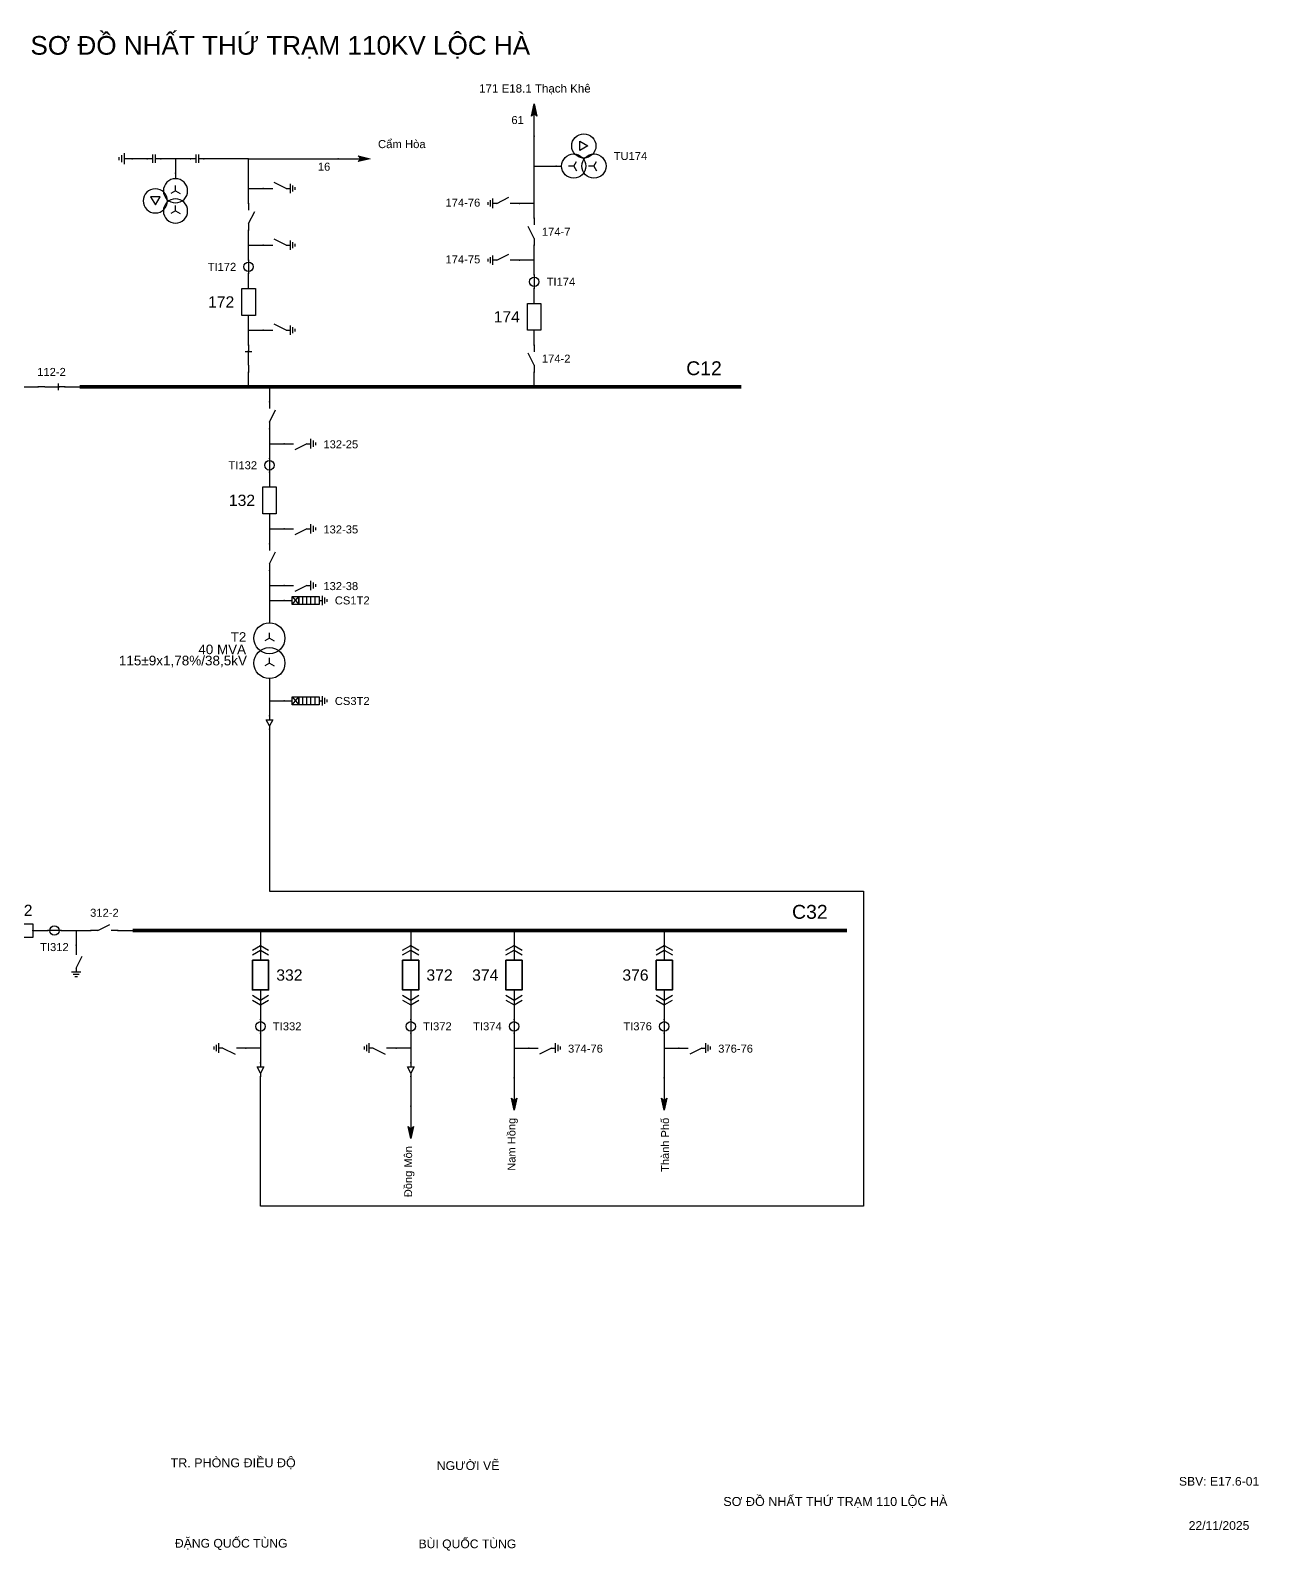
# Model space of a CAD drawing. Header units: millimetres. Extents: x -230 to 397, y 8 to 290.
# Drawn here: x 169.2 to 397.4, y 7.5 to 290 of the extents above; entities that cross this region are included whole.
import ezdxf

# ---------------------------------------------------------------- set-up
doc = ezdxf.new("R2010")
doc.units = ezdxf.units.MM
for name, color, linetype, lineweight in [('BUSBAR_110KV', 1, 'Continuous', 50), ('BUSBAR_35KV', 30, 'Continuous', 50), ('GROUND', 3, 'Continuous', 25), ('HV_110KV', 1, 'Continuous', 25), ('MV_35KV', 30, 'Continuous', 25)]:
    doc.layers.add(name, color=color, linetype=linetype, lineweight=lineweight)
doc.layers.add('SYM_PORTS', color=8, linetype='Continuous', plot=False)
doc.layers.add('TEXT', color=7, linetype='Continuous')
doc.styles.add('SLD_TEXT', font='arial.ttf')

# ---------------------------------------------------------------- blocks, each defined once
blk = doc.blocks.new('SYM_DISCONNECTOR_CLOSED')
at = {"lineweight": 25}
for points in [[(-0.625, 1.25), (0.625, 1.25)], [(0, 2.5), (0, 1.25)], [(0, -1.25), (0, 1.5)], [(0, -1.25), (0, -2.5)]]:
    blk.add_lwpolyline(points, dxfattribs=at)
at = {"layer": 'SYM_PORTS'}
for p in [(0, 2.5), (0, -2.5)]:
    blk.add_point(p, dxfattribs=at)
blk.add_attdef('DEVICE_CODE', (1.625, -0.5), '', height=2)
blk = doc.blocks.new('SYM_EARTHING_SWITCH_OPEN')
at = {"lineweight": 25}
for points in [[(0, 3), (0, 1.25)], [(0, -1.25), (-1.125, 1)], [(-0.875, -2), (0.875, -2)], [(-0.5625, -2.4375), (0.5625, -2.4375)], [(0, -1.25), (0, -2)], [(-0.25, -2.875), (0.25, -2.875)]]:
    blk.add_lwpolyline(points, dxfattribs=at)
at = {"layer": 'SYM_PORTS'}
blk.add_point((0, 3), dxfattribs=at)
blk.add_attdef('DEVICE_CODE', (1.875, 0), '', height=2)
blk = doc.blocks.new('SYM_CIRCUIT_BREAKER')
at = {"lineweight": 25}
blk.add_lwpolyline([(-1.25, 2.5), (1.25, 2.5), (1.25, -2.5), (-1.25, -2.5)], close=True, dxfattribs=at)
at = {"layer": 'SYM_PORTS'}
for p in [(0, 2.5), (0, -2.5)]:
    blk.add_point(p, dxfattribs=at)
blk.add_attdef('DEVICE_CODE', (2.25, -0.5), '', height=2)
at = {"flags": 1}
blk.add_attdef('RATING', (2.25, -3.5), '', height=2, dxfattribs=at)
blk = doc.blocks.new('SYM_CURRENT_TRANSFORMER')
at = {"lineweight": 25}
blk.add_lwpolyline([(0, 1.25), (0, -1.25)], dxfattribs=at)
blk.add_circle((0, 0), 0.875, dxfattribs=at)
at = {"layer": 'SYM_PORTS'}
for p in [(0, 1.25), (0, -1.25)]:
    blk.add_point(p, dxfattribs=at)
blk.add_attdef('DEVICE_CODE', (1.875, -1.75), '', height=2)
at = {"flags": 1}
blk.add_attdef('RATIO', (1.875, -4.75), '', height=2, dxfattribs=at)
blk = doc.blocks.new('SYM_DISCONNECTOR_OPEN')
at = {"lineweight": 25}
for points in [[(0, -1.25), (-1.125, 1)], [(0, 2.5), (0, 1.25)], [(0, -1.25), (0, -2.5)]]:
    blk.add_lwpolyline(points, dxfattribs=at)
at = {"layer": 'SYM_PORTS'}
for p in [(0, 2.5), (0, -2.5)]:
    blk.add_point(p, dxfattribs=at)
blk.add_attdef('DEVICE_CODE', (1, -0.5), '', height=2)
blk = doc.blocks.new('SYM_COUPLING_CAPACITOR')
at = {"lineweight": 25}
for points in [[(-0.75, 0.25), (0.75, 0.25)], [(0, 1.25), (0, 0.25)], [(-0.75, -0.25), (0.75, -0.25)], [(0, -0.25), (0, -1.25)]]:
    blk.add_lwpolyline(points, dxfattribs=at)
at = {"layer": 'SYM_PORTS'}
for p in [(0, 1.25), (0, -1.25)]:
    blk.add_point(p, dxfattribs=at)
blk.add_attdef('DEVICE_CODE', (1.75, -1.75), '', height=2)
blk = doc.blocks.new('SYM_VOLTAGE_TRANSFORMER')
at = {"lineweight": 25}
for points in [[(0, 4.625), (0, 3.625)], [(0, 1.375), (-0.8625, 0.875)], [(0, 1.375), (0, 2.375)], [(0, 1.375), (0.8625, 0.875)], [(0, -2.375), (-0.8625, -2.875)], [(0, -2.375), (0, -1.375)], [(0, -2.375), (0.8625, -2.875)]]:
    blk.add_lwpolyline(points, dxfattribs=at)
blk.add_lwpolyline([(2.875, 0.25), (4.625, 0.25), (3.75, -1.25)], close=True, dxfattribs=at)
for centre in [(0, 1.375), (3.75, -0.5), (0, -2.375)]:
    blk.add_circle(centre, 2.25, dxfattribs=at)
at = {"layer": 'SYM_PORTS'}
blk.add_point((0, 4.625), dxfattribs=at)
blk.add_attdef('DEVICE_CODE', (7, 1.625), '', height=2)
at = {"flags": 1}
blk.add_attdef('RATIO', (7, -1.375), '', height=2, dxfattribs=at)
blk = doc.blocks.new('SYM_GROUND_SYMBOL')
at = {"lineweight": 25}
for points in [[(0, 1.25), (0, -0.25)], [(-1, -0.25), (1, -0.25)], [(-0.625, -0.75), (0.625, -0.75)], [(-0.25, -1.25), (0.25, -1.25)]]:
    blk.add_lwpolyline(points, dxfattribs=at)
at = {"layer": 'SYM_PORTS'}
blk.add_point((0, 1.25), dxfattribs=at)
blk = doc.blocks.new('SYM_LINE_FEEDER_ARROW')
blk.add_hatch(color=7).paths.add_polyline_path([(0, -3), (-0.5, -0.75), (0, -1.25), (0.5, -0.75)])
at = {"lineweight": 25}
blk.add_lwpolyline([(0, 3), (0, -1.25)], dxfattribs=at)
blk.add_lwpolyline([(0, -3), (-0.5, -0.75), (0, -1.25), (0.5, -0.75)], close=True, dxfattribs=at)
at = {"layer": 'SYM_PORTS'}
blk.add_point((0, 3), dxfattribs=at)
blk.add_attdef('LINE_NAME', (1.5, 0), '', height=2)
blk = doc.blocks.new('SYM_SURGE_ARRESTER')
at = {"lineweight": 25}
for points in [[(0, 4), (0, 2.5)], [(-0.75, 2.5), (0.75, 1.25)], [(0.75, 2.5), (-0.75, 1.25)], [(-0.75, 0.5), (0.75, 0.5)], [(-0.75, -0.25), (0.75, -0.25)], [(-0.75, -1), (0.75, -1)], [(-0.75, -1.75), (0.75, -1.75)], [(0, -2.5), (0, -3.125)], [(-0.875, -3.125), (0.875, -3.125)], [(-0.5625, -3.5625), (0.5625, -3.5625)], [(-0.25, -4), (0.25, -4)]]:
    blk.add_lwpolyline(points, dxfattribs=at)
for points in [[(-0.75, 2.5), (0.75, 2.5), (0.75, 1.25), (-0.75, 1.25)], [(-0.75, 1.25), (0.75, 1.25), (0.75, -2.5), (-0.75, -2.5)]]:
    blk.add_lwpolyline(points, close=True, dxfattribs=at)
at = {"layer": 'SYM_PORTS'}
blk.add_point((0, 4), dxfattribs=at)
blk.add_attdef('DEVICE_CODE', (1.875, 1), '', height=2)
blk = doc.blocks.new('SYM_TRANSFORMER_2W')
at = {"lineweight": 25}
for points in [[(0, 2.3125), (0, 3.3125)], [(0, 2.3125), (-0.8625, 1.8125)], [(0, 2.3125), (0.8625, 1.8125)], [(0, -2.3125), (-0.8625, -2.8125)], [(0, -2.3125), (0, -1.3125)], [(0, -2.3125), (0.8625, -2.8125)]]:
    blk.add_lwpolyline(points, dxfattribs=at)
for centre in [(0, 2.3125), (0, -2.3125)]:
    blk.add_circle(centre, 2.875, dxfattribs=at)
at = {"layer": 'SYM_PORTS'}
for p in [(0, 5.1875), (0, -5.1875)]:
    blk.add_point(p, dxfattribs=at)
blk.add_attdef('DEVICE_CODE', (3.875, 2.1875), '', height=2)
at = {"flags": 1}
for tag, p in [('POWER', (3.875, -0.8125)), ('VOLTAGE_RATIO', (3.875, -3.8125))]:
    blk.add_attdef(tag, p, '', height=2, dxfattribs=at)
blk = doc.blocks.new('SYM_CABLE_TERMINATION')
at = {"lineweight": 25}
blk.add_lwpolyline([(-0.625, 0.5), (0.625, 0.5), (0, -0.625)], close=True, dxfattribs=at)
for points in [[(0, 1.25), (0, 0.5)], [(0, -0.625), (0, -1.25)]]:
    blk.add_lwpolyline(points, dxfattribs=at)
at = {"layer": 'SYM_PORTS'}
for p in [(0, 1.25), (0, -1.25)]:
    blk.add_point(p, dxfattribs=at)
blk = doc.blocks.new('SYM_DRAWOUT_BREAKER')
at = {"lineweight": 25}
for points in [[(-1.5, 4.625), (0, 5.5), (1.5, 4.625)], [(-1.5, 3.75), (0, 4.625), (1.5, 3.75)], [(0, 5.5), (0, 2.75)], [(0, -2.75), (0, -5.5)], [(-1.5, -3.75), (0, -4.625), (1.5, -3.75)], [(-1.5, -4.625), (0, -5.5), (1.5, -4.625)]]:
    blk.add_lwpolyline(points, dxfattribs=at)
at = {"lineweight": 35}
blk.add_lwpolyline([(-1.5, 2.75), (1.5, 2.75), (1.5, -2.75), (-1.5, -2.75)], close=True, dxfattribs=at)
at = {"layer": 'SYM_PORTS'}
for p in [(0, 5.5), (0, -5.5)]:
    blk.add_point(p, dxfattribs=at)
blk.add_attdef('DEVICE_CODE', (2.5, 2.5), '', height=2)
at = {"flags": 1}
blk.add_attdef('RATING', (2.5, -0.5), '', height=2, dxfattribs=at)

msp = doc.modelspace()

# ---------------------------------------------------------------- linework, layer by layer
at = {"layer": 'BUSBAR_110KV', "const_width": 0.687}
msp.add_lwpolyline([(178.39, 223.72), (301.28, 223.72)], dxfattribs=at)
at = {"layer": 'BUSBAR_35KV', "const_width": 0.687}
msp.add_lwpolyline([(188.23, 122.72), (320.94, 122.72)], dxfattribs=at)
at = {"layer": 'GROUND'}
msp.add_lwpolyline([(190.91, 266.13), (188.14, 266.13)], dxfattribs=at)
at = {"layer": 'HV_110KV'}
for points in [[(262.82, 264.75), (262.82, 270.29)], [(196.17, 266.13), (193.41, 266.13)], [(198.94, 266.13), (196.17, 266.13)], [(196.17, 266.13), (196.17, 263.41)], [(209.75, 266.13), (201.44, 266.13)], [(209.75, 260.6), (209.75, 266.13)], [(209.75, 266.13), (226.36, 266.13)], [(262.82, 257.83), (262.82, 264.75)], [(262.82, 264.75), (266.9, 264.75)], [(209.75, 257.83), (209.75, 260.6)], [(209.75, 260.6), (212.47, 260.6)], [(262.82, 257.83), (260.09, 257.83)], [(262.82, 255.06), (262.82, 257.83)], [(209.75, 250.06), (209.75, 252.83)], [(209.75, 247.29), (209.75, 250.06)], [(209.75, 250.06), (212.47, 250.06)], [(262.82, 247.29), (262.82, 250.06)], [(262.82, 247.29), (260.09, 247.29)], [(262.82, 244.52), (262.82, 247.29)], [(209.75, 242.02), (209.75, 244.79)], [(262.82, 239.25), (262.82, 242.02)], [(209.75, 234.25), (209.75, 237.02)], [(209.75, 231.49), (209.75, 234.25)], [(209.75, 234.25), (212.47, 234.25)], [(262.82, 231.49), (262.82, 234.25)], [(209.75, 223.72), (209.75, 226.49)], [(262.82, 223.72), (262.82, 226.49)], [(167.85, 223.72), (170.62, 223.72)], [(175.62, 223.72), (178.39, 223.72)], [(213.62, 223.72), (213.62, 220.95)], [(213.62, 215.95), (213.62, 213.18)], [(213.62, 213.18), (216.34, 213.18)], [(213.62, 213.18), (213.62, 210.41)], [(213.62, 207.91), (213.62, 205.14)], [(213.62, 200.14), (213.62, 197.37)], [(213.62, 197.37), (216.34, 197.37)], [(213.62, 197.37), (213.62, 194.6)], [(213.62, 189.6), (213.62, 186.84)], [(213.62, 186.84), (216.34, 186.84)], [(213.62, 186.84), (213.62, 184.07)], [(213.62, 184.07), (216.34, 184.07)], [(213.62, 184.07), (213.62, 179.91)]]:
    msp.add_lwpolyline(points, dxfattribs=at)
at = {"layer": 'MV_35KV'}
for points in [[(213.62, 169.54), (213.62, 165.39)], [(213.62, 165.39), (216.34, 165.39)], [(213.62, 165.39), (213.62, 162.62)], [(213.62, 160.12), (213.62, 157.42), (213.62, 130.02), (324, 130.02), (324, 71.52), (211.96, 71.52), (211.96, 92.94), (211.96, 95.64)], [(169.65, 122.72), (172.42, 122.72)], [(174.92, 122.72), (177.69, 122.72)], [(177.69, 122.72), (177.69, 119.99)], [(177.69, 122.72), (180.46, 122.72)], [(185.46, 122.72), (188.23, 122.72)], [(211.96, 122.72), (211.96, 119.95)], [(239.87, 122.72), (239.87, 119.95)], [(259.07, 122.72), (259.07, 119.95)], [(286.98, 122.72), (286.98, 119.95)], [(211.96, 108.95), (211.96, 106.18)], [(239.87, 108.95), (239.87, 106.18)], [(259.07, 108.95), (259.07, 106.18)], [(286.98, 108.95), (286.98, 106.18)], [(211.96, 103.68), (211.96, 100.91)], [(239.87, 103.68), (239.87, 100.91)], [(259.07, 103.68), (259.07, 100.91)], [(286.98, 103.68), (286.98, 100.91)], [(211.96, 100.91), (209.24, 100.91)], [(211.96, 100.91), (211.96, 98.14)], [(239.87, 100.91), (237.14, 100.91)], [(239.87, 100.91), (239.87, 98.14)], [(259.07, 100.91), (261.8, 100.91)], [(259.07, 100.91), (259.07, 95.37)], [(286.98, 100.91), (289.7, 100.91)], [(286.98, 100.91), (286.98, 95.37)], [(239.87, 95.64), (239.87, 90.1)]]:
    msp.add_lwpolyline(points, dxfattribs=at)

# ---------------------------------------------------------------- block references
at = {"layer": 'GROUND', "rotation": 270}
msp.add_blockref('SYM_GROUND_SYMBOL', (186.89, 266.13), dxfattribs=at)
at = {"layer": 'HV_110KV'}
for name, p, rotation in [('SYM_LINE_FEEDER_ARROW', (262.82, 273.29), 180), ('SYM_COUPLING_CAPACITOR', (192.16, 266.13), 270), ('SYM_COUPLING_CAPACITOR', (200.19, 266.13), 270), ('SYM_LINE_FEEDER_ARROW', (229.36, 266.13), 90)]:
    msp.add_blockref(name, p, dxfattribs=dict(at, rotation=rotation))
ref = msp.add_blockref('SYM_VOLTAGE_TRANSFORMER', (271.53, 264.75), dxfattribs=dict(at, rotation=90))
ref.add_attrib('DEVICE_CODE', 'TU174', (277.58, 265.89), dxfattribs={"layer": 'TEXT', "height": 1.487, "style": 'SLD_TEXT'})
ref = msp.add_blockref('SYM_VOLTAGE_TRANSFORMER', (196.17, 258.79), dxfattribs=dict(at, xscale=-1))
ref.add_attrib('DEVICE_CODE', 'TU172', (191.18, 251.24), dxfattribs={"layer": 'TEXT', "extrusion": (0, 0, -1), "height": 1.487, "style": 'SLD_TEXT'})
ref = msp.add_blockref('SYM_EARTHING_SWITCH_OPEN', (215.47, 260.6), dxfattribs=dict(at, xscale=-1, rotation=90))
ref.add_attrib('DEVICE_CODE', '172-76', (219.77, 259.99), dxfattribs={"layer": 'TEXT', "extrusion": (0, 0, -1), "height": 1.487, "style": 'SLD_TEXT'})
ref = msp.add_blockref('SYM_DISCONNECTOR_OPEN', (209.75, 255.33), dxfattribs=dict(at, xscale=-1))
ref.add_attrib('DEVICE_CODE', '172-7', (203.01, 254.58), dxfattribs={"layer": 'TEXT', "extrusion": (0, 0, -1), "height": 1.487, "style": 'SLD_TEXT'})
ref = msp.add_blockref('SYM_EARTHING_SWITCH_OPEN', (257.09, 257.83), dxfattribs=dict(at, rotation=270))
ref.add_attrib('DEVICE_CODE', '174-76', (246.33, 257.22), dxfattribs={"layer": 'TEXT', "height": 1.487, "style": 'SLD_TEXT'})
ref = msp.add_blockref('SYM_DISCONNECTOR_OPEN', (262.82, 252.56), dxfattribs=at)
ref.add_attrib('DEVICE_CODE', '174-7', (264.24, 251.81), dxfattribs={"layer": 'TEXT', "height": 1.487, "style": 'SLD_TEXT'})
ref = msp.add_blockref('SYM_EARTHING_SWITCH_OPEN', (215.47, 250.06), dxfattribs=dict(at, xscale=-1, rotation=90))
ref.add_attrib('DEVICE_CODE', '172-75', (219.77, 249.45), dxfattribs={"layer": 'TEXT', "extrusion": (0, 0, -1), "height": 1.487, "style": 'SLD_TEXT'})
ref = msp.add_blockref('SYM_CURRENT_TRANSFORMER', (209.75, 246.04), dxfattribs=at)
ref.add_attrib('DEVICE_CODE', 'TI172', (202.14, 245.29), dxfattribs={"layer": 'TEXT', "height": 1.487, "style": 'SLD_TEXT'})
ref = msp.add_blockref('SYM_EARTHING_SWITCH_OPEN', (257.09, 247.29), dxfattribs=dict(at, rotation=270))
ref.add_attrib('DEVICE_CODE', '174-75', (246.33, 246.68), dxfattribs={"layer": 'TEXT', "height": 1.487, "style": 'SLD_TEXT'})
ref = msp.add_blockref('SYM_CURRENT_TRANSFORMER', (262.82, 243.27), dxfattribs=at)
ref.add_attrib('DEVICE_CODE', 'TI174', (265.12, 242.53), dxfattribs={"layer": 'TEXT', "height": 1.487, "style": 'SLD_TEXT'})
ref = msp.add_blockref('SYM_CIRCUIT_BREAKER', (209.75, 239.52), dxfattribs=at)
ref.add_attrib('DEVICE_CODE', '172', (202.21, 238.47), dxfattribs={"layer": 'TEXT', "height": 2.09, "style": 'SLD_TEXT'})
ref = msp.add_blockref('SYM_CIRCUIT_BREAKER', (262.82, 236.75), dxfattribs=at)
ref.add_attrib('DEVICE_CODE', '174', (255.28, 235.71), dxfattribs={"layer": 'TEXT', "height": 2.09, "style": 'SLD_TEXT'})
ref = msp.add_blockref('SYM_EARTHING_SWITCH_OPEN', (215.47, 234.25), dxfattribs=dict(at, xscale=-1, rotation=90))
ref.add_attrib('DEVICE_CODE', '172-25', (219.77, 233.64), dxfattribs={"layer": 'TEXT', "extrusion": (0, 0, -1), "height": 1.487, "style": 'SLD_TEXT'})
ref = msp.add_blockref('SYM_DISCONNECTOR_CLOSED', (209.75, 228.99), dxfattribs=dict(at, xscale=-1))
ref.add_attrib('DEVICE_CODE', '172-2', (202.39, 228.24), dxfattribs={"layer": 'TEXT', "extrusion": (0, 0, -1), "height": 1.487, "style": 'SLD_TEXT'})
ref = msp.add_blockref('SYM_DISCONNECTOR_OPEN', (262.82, 228.99), dxfattribs=at)
ref.add_attrib('DEVICE_CODE', '174-2', (264.24, 228.24), dxfattribs={"layer": 'TEXT', "height": 1.487, "style": 'SLD_TEXT'})
ref = msp.add_blockref('SYM_DISCONNECTOR_CLOSED', (173.12, 223.72), dxfattribs=dict(at, rotation=270))
ref.add_attrib('DEVICE_CODE', '112-2', (170.47, 225.77), dxfattribs={"layer": 'TEXT', "height": 1.487, "style": 'SLD_TEXT'})
ref = msp.add_blockref('SYM_DISCONNECTOR_OPEN', (213.62, 218.45), dxfattribs=dict(at, xscale=-1))
ref.add_attrib('DEVICE_CODE', '132-2', (206.88, 217.71), dxfattribs={"layer": 'TEXT', "extrusion": (0, 0, -1), "height": 1.487, "style": 'SLD_TEXT'})
ref = msp.add_blockref('SYM_EARTHING_SWITCH_OPEN', (219.34, 213.18), dxfattribs=dict(at, rotation=90))
ref.add_attrib('DEVICE_CODE', '132-25', (223.64, 212.32), dxfattribs={"layer": 'TEXT', "height": 1.487, "style": 'SLD_TEXT'})
ref = msp.add_blockref('SYM_CURRENT_TRANSFORMER', (213.62, 209.16), dxfattribs=at)
ref.add_attrib('DEVICE_CODE', 'TI132', (206.01, 208.43), dxfattribs={"layer": 'TEXT', "height": 1.487, "style": 'SLD_TEXT'})
ref = msp.add_blockref('SYM_CIRCUIT_BREAKER', (213.62, 202.64), dxfattribs=at)
ref.add_attrib('DEVICE_CODE', '132', (206.08, 201.61), dxfattribs={"layer": 'TEXT', "height": 2.092, "style": 'SLD_TEXT'})
ref = msp.add_blockref('SYM_EARTHING_SWITCH_OPEN', (219.34, 197.37), dxfattribs=dict(at, rotation=90))
ref.add_attrib('DEVICE_CODE', '132-35', (223.64, 196.51), dxfattribs={"layer": 'TEXT', "height": 1.487, "style": 'SLD_TEXT'})
ref = msp.add_blockref('SYM_DISCONNECTOR_OPEN', (213.62, 192.1), dxfattribs=dict(at, xscale=-1))
ref.add_attrib('DEVICE_CODE', '132-3', (206.88, 191.37), dxfattribs={"layer": 'TEXT', "extrusion": (0, 0, -1), "height": 1.487, "style": 'SLD_TEXT'})
ref = msp.add_blockref('SYM_EARTHING_SWITCH_OPEN', (219.34, 186.84), dxfattribs=dict(at, rotation=90))
ref.add_attrib('DEVICE_CODE', '132-38', (223.64, 185.98), dxfattribs={"layer": 'TEXT', "height": 1.487, "style": 'SLD_TEXT'})
ref = msp.add_blockref('SYM_SURGE_ARRESTER', (220.34, 184.07), dxfattribs=dict(at, rotation=90))
ref.add_attrib('DEVICE_CODE', 'CS1T2', (225.77, 183.32), dxfattribs={"layer": 'TEXT', "height": 1.487, "style": 'SLD_TEXT'})
ref = msp.add_blockref('SYM_TRANSFORMER_2W', (213.62, 174.73), dxfattribs=at)
ref.add_attrib('DEVICE_CODE', 'T2', (206.44, 176.39), dxfattribs={"layer": 'TEXT', "height": 1.766, "style": 'SLD_TEXT'})
at = {"layer": 'MV_35KV'}
ref = msp.add_blockref('SYM_SURGE_ARRESTER', (220.34, 165.39), dxfattribs=dict(at, rotation=90))
ref.add_attrib('DEVICE_CODE', 'CS3T2', (225.77, 164.64), dxfattribs={"layer": 'TEXT', "height": 1.487, "style": 'SLD_TEXT'})
for name, p in [('SYM_CABLE_TERMINATION', (213.62, 161.37)), ('SYM_CABLE_TERMINATION', (211.96, 96.89)), ('SYM_CABLE_TERMINATION', (239.87, 96.89)), ('SYM_LINE_FEEDER_ARROW', (259.07, 92.37)), ('SYM_LINE_FEEDER_ARROW', (286.98, 92.37)), ('SYM_LINE_FEEDER_ARROW', (239.87, 87.1))]:
    msp.add_blockref(name, p, dxfattribs=at)
ref = msp.add_blockref('SYM_CIRCUIT_BREAKER', (167.15, 122.72), dxfattribs=dict(at, rotation=270))
ref.add_attrib('DEVICE_CODE', '312', (164.72, 125.43), dxfattribs={"layer": 'TEXT', "height": 2.092, "style": 'SLD_TEXT'})
ref = msp.add_blockref('SYM_DISCONNECTOR_OPEN', (182.96, 122.72), dxfattribs=dict(at, rotation=270))
ref.add_attrib('DEVICE_CODE', '312-2', (180.3, 125.29), dxfattribs={"layer": 'TEXT', "height": 1.487, "style": 'SLD_TEXT'})
ref = msp.add_blockref('SYM_CURRENT_TRANSFORMER', (173.67, 122.72), dxfattribs=dict(at, rotation=270))
ref.add_attrib('DEVICE_CODE', 'TI312', (171.01, 118.92), dxfattribs={"layer": 'TEXT', "height": 1.487, "style": 'SLD_TEXT'})
ref = msp.add_blockref('SYM_EARTHING_SWITCH_OPEN', (177.69, 116.99), dxfattribs=dict(at, xscale=-1))
ref.add_attrib('DEVICE_CODE', '312-25', (174.58, 111.2), dxfattribs={"layer": 'TEXT', "extrusion": (0, 0, -1), "height": 1.487, "style": 'SLD_TEXT'})
ref = msp.add_blockref('SYM_DRAWOUT_BREAKER', (211.96, 114.45), dxfattribs=at)
ref.add_attrib('DEVICE_CODE', '332', (214.89, 113.42), dxfattribs={"layer": 'TEXT', "height": 2.092, "style": 'SLD_TEXT'})
ref = msp.add_blockref('SYM_DRAWOUT_BREAKER', (239.87, 114.45), dxfattribs=at)
ref.add_attrib('DEVICE_CODE', '372', (242.79, 113.42), dxfattribs={"layer": 'TEXT', "height": 2.092, "style": 'SLD_TEXT'})
ref = msp.add_blockref('SYM_DRAWOUT_BREAKER', (259.07, 114.45), dxfattribs=at)
ref.add_attrib('DEVICE_CODE', '374', (251.28, 113.42), dxfattribs={"layer": 'TEXT', "height": 2.092, "style": 'SLD_TEXT'})
ref = msp.add_blockref('SYM_DRAWOUT_BREAKER', (286.98, 114.45), dxfattribs=at)
ref.add_attrib('DEVICE_CODE', '376', (279.19, 113.42), dxfattribs={"layer": 'TEXT', "height": 2.092, "style": 'SLD_TEXT'})
ref = msp.add_blockref('SYM_CURRENT_TRANSFORMER', (211.96, 104.93), dxfattribs=at)
ref.add_attrib('DEVICE_CODE', 'TI332', (214.26, 104.2), dxfattribs={"layer": 'TEXT', "height": 1.487, "style": 'SLD_TEXT'})
ref = msp.add_blockref('SYM_CURRENT_TRANSFORMER', (239.87, 104.93), dxfattribs=at)
ref.add_attrib('DEVICE_CODE', 'TI372', (242.17, 104.2), dxfattribs={"layer": 'TEXT', "height": 1.487, "style": 'SLD_TEXT'})
ref = msp.add_blockref('SYM_CURRENT_TRANSFORMER', (259.07, 104.93), dxfattribs=at)
ref.add_attrib('DEVICE_CODE', 'TI374', (251.46, 104.2), dxfattribs={"layer": 'TEXT', "height": 1.487, "style": 'SLD_TEXT'})
ref = msp.add_blockref('SYM_CURRENT_TRANSFORMER', (286.98, 104.93), dxfattribs=at)
ref.add_attrib('DEVICE_CODE', 'TI376', (279.37, 104.2), dxfattribs={"layer": 'TEXT', "height": 1.487, "style": 'SLD_TEXT'})
ref = msp.add_blockref('SYM_EARTHING_SWITCH_OPEN', (234.14, 100.91), dxfattribs=dict(at, xscale=-1, rotation=270))
ref.add_attrib('DEVICE_CODE', '372-76', (223.38, 100.05), dxfattribs={"layer": 'TEXT', "extrusion": (0, 0, -1), "height": 1.487, "style": 'SLD_TEXT'})
ref = msp.add_blockref('SYM_EARTHING_SWITCH_OPEN', (206.24, 100.91), dxfattribs=dict(at, xscale=-1, rotation=270))
ref.add_attrib('DEVICE_CODE', '332-38', (195.47, 100.05), dxfattribs={"layer": 'TEXT', "extrusion": (0, 0, -1), "height": 1.487, "style": 'SLD_TEXT'})
ref = msp.add_blockref('SYM_EARTHING_SWITCH_OPEN', (264.8, 100.91), dxfattribs=dict(at, rotation=90))
ref.add_attrib('DEVICE_CODE', '374-76', (269.1, 100.05), dxfattribs={"layer": 'TEXT', "height": 1.487, "style": 'SLD_TEXT'})
ref = msp.add_blockref('SYM_EARTHING_SWITCH_OPEN', (292.7, 100.91), dxfattribs=dict(at, rotation=90))
ref.add_attrib('DEVICE_CODE', '376-76', (297, 100.05), dxfattribs={"layer": 'TEXT', "height": 1.487, "style": 'SLD_TEXT'})

# ---------------------------------------------------------------- texts
at = {"layer": 'TEXT', "attachment_point": 7, "style": 'SLD_TEXT'}
for s, insert, char_height in [('SƠ ĐỒ NHẤT THỨ TRẠM 110KV LỘC HÀ', (169.21, 284.68), 3.4693), ('171 E18.1 Thạch Khê', (252.58, 278.08), 1.5338), ('61', (258.58, 272.55), 1.487), ('Cẩm Hòa', (233.79, 268.07), 1.502), ('16', (222.62, 263.88), 1.487), ('C12', (291.06, 225.87), 2.579), ('40 MVA', (200.42, 174.05), 1.78), ('115±9x1,78%/38,5kV', (185.64, 171.66), 1.7941), ('C32', (310.72, 124.88), 2.581), ('TR. PHÒNG ĐIỀU ĐỘ', (195.25, 22.65), 1.6646), ('NGƯỜI VẼ', (244.69, 22.48), 1.637), ('SBV: E17.6-01', (382.61, 19.58), 1.6134), ('SƠ ĐỒ NHẤT THỨ TRẠM 110 LỘC HÀ', (297.94, 15.45), 1.6733), ('22/11/2025', (384.42, 11.37), 1.613), ('ĐẶNG QUỐC TÙNG', (196.07, 7.65), 1.6134), ('BÙI QUỐC TÙNG', (241.33, 7.54), 1.6134)]:
    msp.add_mtext(s, dxfattribs=dict(at, insert=insert, char_height=char_height))
at = {"layer": 'TEXT', "char_height": 1.473, "attachment_point": 7, "rotation": 90, "style": 'SLD_TEXT'}
for s, insert in [('Nam Hồng', (259.78, 78.11)), ('Thành Phố', (287.89, 77.88)), ('Đồng Môn', (240.57, 73.19))]:
    msp.add_mtext(s, dxfattribs=dict(at, insert=insert))

doc.saveas('drawing.dxf')
